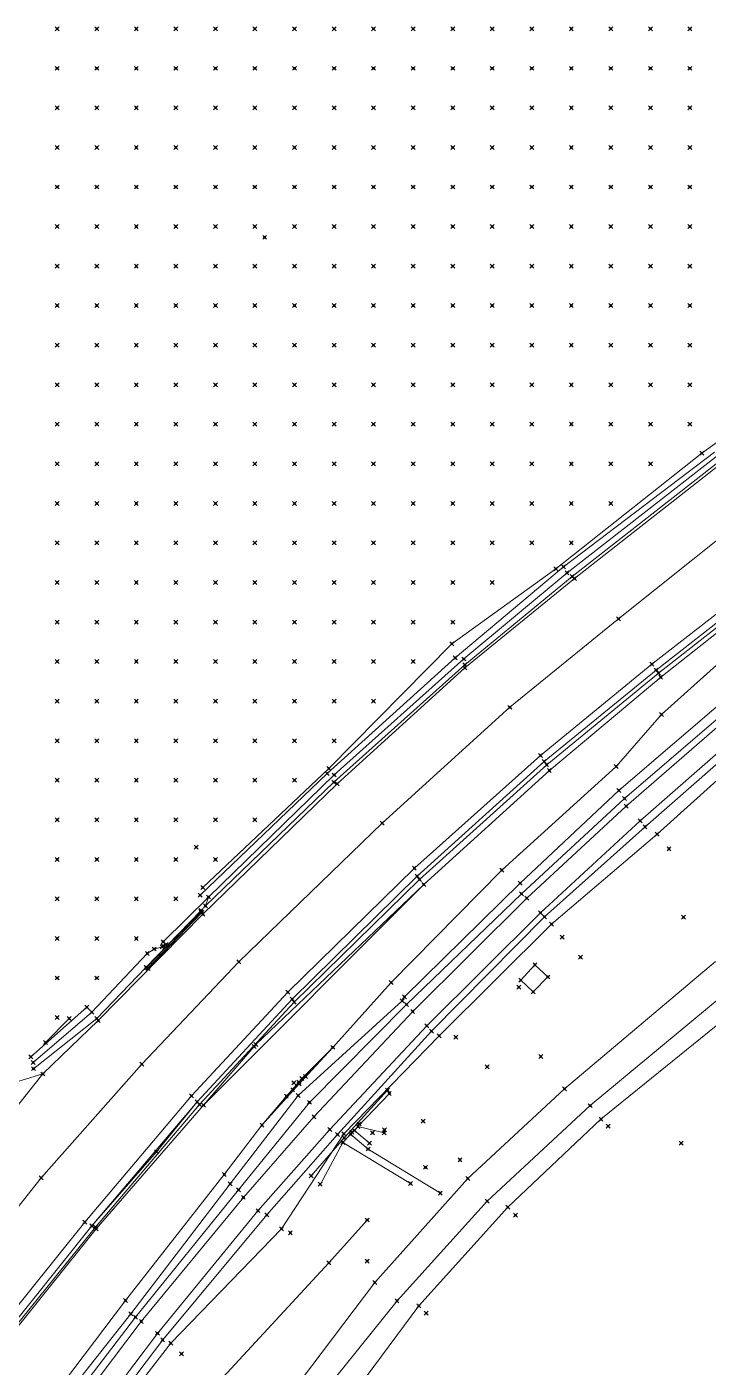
# Model space of a CAD drawing. Header units: metres. Extents: x 441556 to 446409, y 432338 to 461058.
# Drawn here: x 444843.1 to 444894.7, y 442922.6 to 443024.3 of the extents above; entities that cross this region are included whole.
import ezdxf

# ---------------------------------------------------------------- set-up
doc = ezdxf.new("R2010")
doc.units = ezdxf.units.M
doc.header["$MEASUREMENT"] = 0
doc.header["$PDMODE"] = 35
doc.header["$PDSIZE"] = 0.15
for name, color, linetype, lineweight in [('DTM-BRE-RevN_GRP_ CAROSABIL', 2, 'Continuous', 0), ('DTM-BRE-RevN_GRP_AX', 2, 'Continuous', 0), ('DTM-BRE-RevN_GRP_CALE FERATA', 2, 'Continuous', 0), ('DTM-BRE-RevN_GRP_CAMERA CAMIN', 2, 'Continuous', 0), ('DTM-BRE-RevN_GRP_CONDUCTA', 2, 'Continuous', 0), ('DTM-BRE-RevN_GRP_DRUM ASFALT', 2, 'Continuous', 0), ('DTM-BRE-RevN_GRP_DRUM PIATRA', 2, 'Continuous', 0), ('DTM-BRE-RevN_GRP_PARAPET BETON_JOS', 2, 'Continuous', 0), ('DTM-BRE-RevN_GRP_PARAPET BETON_SUS', 2, 'Continuous', 0), ('DTM-BRE-RevN_GRP_PARAPET METALIC', 2, 'Continuous', 0), ('DTM-BRE-RevN_GRP_POD', 2, 'Continuous', 0), ('DTM-BRE-RevN_GRP_SANT BETON JOS', 2, 'Continuous', 0), ('DTM-BRE-RevN_GRP_SANT BETON SUS', 2, 'Continuous', 0), ('DTM-BRE-RevN_GRP_SANT PAMANT SUS', 2, 'Continuous', 0), ('DTM-BRE-RevN_GRP_TALUZ JOS', 2, 'Continuous', 0), ('DTM-BRE-RevN_GRP_TALUZ SUS', 2, 'Continuous', 0), ('DTM-BRE-RevN_GRP_TEAVA', 2, 'Continuous', 0), ('DTM-BRE-RevN_GRP_ZID SPRIJIN SUS', 2, 'Continuous', 0), ('DTM-BRE-RevN_YP_RevK_0YP', 1, 'Continuous', 0), ('DTM-BRE-RevN_YP_RevL', 1, 'Continuous', 0), ('DTM-NOK-RevN_bathymetry', 6, 'Continuous', 0), ('DTM-NOK-RevN_LIDAR_co_lidar', 91, 'Continuous', 0), ('DTM-NOK-RevN_RTK', 32, 'Continuous', 0)]:
    doc.layers.add(name, color=color, linetype=linetype, lineweight=lineweight)

msp = doc.modelspace()

# ---------------------------------------------------------------- linework, layer by layer
at = {"layer": 'DTM-BRE-RevN_GRP_ CAROSABIL'}
for p, q in [((444895.722, 442991.151, 344.887), (444884.612, 442982.425, 344.727)), ((444890.474, 442975.935, 344.487), (444900.613, 442983.839, 344.703)), ((444884.612, 442982.425, 344.727), (444876.286, 442975.652, 344.641)), ((444876.286, 442975.652, 344.641), (444866.618, 442966.864, 344.488)), ((444882.021, 442969.004, 344.311), (444890.474, 442975.935, 344.487)), ((444872.463, 442960.453, 344.177), (444882.021, 442969.004, 344.311)), ((444866.618, 442966.864, 344.488), (444856.418, 442956.96, 344.377)), ((444862.86, 442951.051, 344.021), (444872.463, 442960.453, 344.177)), ((444856.418, 442956.96, 344.377), (444848.495, 442948.901, 344.204)), ((444855.552, 442943.188, 343.907), (444862.86, 442951.051, 344.021)), ((444847.465, 442933.62, 343.74), (444855.552, 442943.188, 343.907)), ((444839.504, 442923.733, 343.65), (444847.465, 442933.62, 343.74))]:
    msp.add_line(p, q, dxfattribs=at)
at = {"layer": 'DTM-BRE-RevN_GRP_AX'}
for p, q in [((444896.473, 442986.177, 344.73), (444887.937, 442979.363, 344.607)), ((444887.937, 442979.363, 344.607), (444879.703, 442972.657, 344.463)), ((444879.703, 442972.657, 344.463), (444870.018, 442963.871, 344.294)), ((444870.018, 442963.871, 344.294), (444859.16, 442953.356, 344.142)), ((444859.16, 442953.356, 344.142), (444851.802, 442945.594, 344.02)), ((444851.802, 442945.594, 344.02), (444844.156, 442936.986, 343.909)), ((444844.156, 442936.986, 343.909), (444835.936, 442926.619, 343.806))]:
    msp.add_line(p, q, dxfattribs=at)
at = {"layer": 'DTM-BRE-RevN_GRP_CALE FERATA'}
for p, q in [((444888.524, 442965.151, 339.625), (444897.946, 442973.355, 339.614)), ((444889.579, 442964.043, 339.542), (444898.617, 442971.958, 339.527)), ((444880.994, 442958.178, 339.63), (444888.524, 442965.151, 339.625)), ((444882.028, 442957.081, 339.543), (444889.579, 442964.043, 339.542)), ((444872.337, 442949.587, 339.644), (444880.994, 442958.178, 339.63)), ((444873.411, 442948.5, 339.529), (444882.028, 442957.081, 339.543)), ((444864.852, 442941.604, 339.661), (444872.337, 442949.587, 339.644)), ((444866.051, 442940.65, 339.566), (444873.411, 442948.5, 339.529)), ((444859.494, 442935.496, 339.634), (444864.852, 442941.604, 339.661)), ((444860.604, 442934.485, 339.541), (444866.051, 442940.65, 339.566)), ((444851.755, 442926.078, 339.604), (444859.494, 442935.496, 339.634)), ((444852.988, 442925.183, 339.485), (444860.604, 442934.485, 339.541)), ((444845.381, 442917.667, 339.585), (444851.755, 442926.078, 339.604)), ((444846.526, 442916.665, 339.477), (444852.988, 442925.183, 339.485))]:
    msp.add_line(p, q, dxfattribs=at)
at = {"layer": 'DTM-BRE-RevN_GRP_CAMERA CAMIN'}
for p, q in [((444881.613, 442953.125, 339.031), (444880.533, 442951.961, 339.059)), ((444882.584, 442952.207, 338.874), (444881.613, 442953.125, 339.031)), ((444880.533, 442951.961, 339.059), (444881.471, 442951.077, 338.884)), ((444881.471, 442951.077, 338.884), (444882.584, 442952.207, 338.874))]:
    msp.add_line(p, q, dxfattribs=at)
at = {"layer": 'DTM-BRE-RevN_GRP_CONDUCTA'}
for p, q in [((444867.632, 442940.288, 337.304), (444868.967, 442939.161, 337.339)), ((444867.929, 442940.557, 337.255), (444869.055, 442939.597, 337.402)), ((444868.189, 442940.868, 337.213), (444870.179, 442940.39, 337.445)), ((444870.179, 442940.39, 337.445), (444870.208, 442940.621, 337.531)), ((444868.967, 442939.161, 337.339), (444874.434, 442935.824, 336.623))]:
    msp.add_line(p, q, dxfattribs=at)
at = {"layer": 'DTM-BRE-RevN_GRP_DRUM ASFALT'}
for p, q in [((444848.495, 442948.901, 344.204), (444844.276, 442944.851, 344.09)), ((444844.276, 442944.851, 344.09), (444828.881, 442940.154, 345.077))]:
    msp.add_line(p, q, dxfattribs=at)
at = {"layer": 'DTM-BRE-RevN_GRP_DRUM PIATRA'}
for p, q in [((444883.857, 442943.72, 336.36), (444895.296, 442953.393, 336.269)), ((444896.77, 442951.557, 336.214), (444885.806, 442942.449, 336.313)), ((444876.514, 442936.916, 336.48), (444883.857, 442943.72, 336.36)), ((444885.806, 442942.449, 336.313), (444877.976, 442935.216, 336.465)), ((444869.465, 442929.032, 336.799), (444876.514, 442936.916, 336.48)), ((444877.976, 442935.216, 336.465), (444871.148, 442927.641, 336.727)), ((444863.12, 442920.639, 337.114), (444869.465, 442929.032, 336.799)), ((444871.148, 442927.641, 336.727), (444864.624, 442919.52, 336.995))]:
    msp.add_line(p, q, dxfattribs=at)
at = {"layer": 'DTM-BRE-RevN_GRP_PARAPET BETON_JOS'}
for p, q in [((444852.109, 442952.931, 343.653), (444856.288, 442957.25, 344.076)), ((444856.355, 442957.099, 344.26), (444852.265, 442952.849, 344.057)), ((444856.288, 442957.25, 344.076), (444856.355, 442957.099, 344.26)), ((444852.265, 442952.849, 344.057), (444852.109, 442952.931, 343.653))]:
    msp.add_line(p, q, dxfattribs=at)
at = {"layer": 'DTM-BRE-RevN_GRP_PARAPET BETON_SUS'}
for p, q in [((444852.146, 442952.929, 344.419), (444856.273, 442957.196, 344.476)), ((444856.298, 442957.101, 344.477), (444852.248, 442952.886, 344.422)), ((444856.273, 442957.196, 344.476), (444856.298, 442957.101, 344.477)), ((444852.248, 442952.886, 344.422), (444852.146, 442952.929, 344.419))]:
    msp.add_line(p, q, dxfattribs=at)
at = {"layer": 'DTM-BRE-RevN_GRP_PARAPET METALIC'}
for p, q in [((444901.052, 442983.512, 344.631), (444890.812, 442975.486, 344.408)), ((444890.812, 442975.486, 344.408), (444882.31, 442968.547, 344.224)), ((444882.31, 442968.547, 344.224), (444872.666, 442959.858, 344.102)), ((444872.666, 442959.858, 344.102), (444863.2, 442950.515, 343.939)), ((444863.2, 442950.515, 343.939), (444855.999, 442942.741, 343.834)), ((444855.999, 442942.741, 343.834), (444848.001, 442933.325, 343.681)), ((444848.001, 442933.325, 343.681), (444840.374, 442923.805, 343.58))]:
    msp.add_line(p, q, dxfattribs=at)
at = {"layer": 'DTM-BRE-RevN_GRP_POD'}
for p, q in [((444866.27, 442946.871, 339.143), (444863.72, 442944.107, 339.16)), ((444863.72, 442944.107, 339.16), (444860.908, 442940.972, 339.167)), ((444870.426, 442943.615, 339.207), (444867.14, 442940.011, 339.144)), ((444867.14, 442940.011, 339.144), (444864.634, 442937.128, 339.147))]:
    msp.add_line(p, q, dxfattribs=at)
at = {"layer": 'DTM-BRE-RevN_GRP_SANT BETON JOS'}
for p, q in [((444884.042, 442982.853, 344.268), (444895.537, 442991.797, 344.474)), ((444876.212, 442976.322, 344.249), (444884.042, 442982.853, 344.268)), ((444866.376, 442967.526, 344.025), (444876.212, 442976.322, 344.249)), ((444856.84, 442958.272, 343.834), (444866.376, 442967.526, 344.025)), ((444856.632, 442957.592, 344.06), (444856.84, 442958.272, 343.834)), ((444843.555, 442945.723, 343.957), (444847.999, 442949.549, 343.848))]:
    msp.add_line(p, q, dxfattribs=at)
at = {"layer": 'DTM-BRE-RevN_GRP_SANT BETON SUS'}
for p, q in [((444895.587, 442991.289, 344.716), (444884.43, 442982.572, 344.533)), ((444884.43, 442982.572, 344.533), (444876.295, 442975.869, 344.511)), ((444876.295, 442975.869, 344.511), (444866.367, 442966.977, 344.338)), ((444866.367, 442966.977, 344.338), (444856.632, 442957.592, 344.06)), ((444852.109, 442952.931, 343.653), (444848.372, 442949.059, 344.042)), ((444848.372, 442949.059, 344.042), (444843.567, 442945.253, 344.056))]:
    msp.add_line(p, q, dxfattribs=at)
at = {"layer": 'DTM-BRE-RevN_GRP_SANT PAMANT SUS'}
for p, q in [((444883.769, 442983.319, 344.545), (444895.231, 442992.015, 344.76)), ((444875.558, 442976.399, 344.518), (444883.769, 442983.319, 344.545)), ((444865.85, 442967.638, 344.299), (444875.558, 442976.399, 344.518)), ((444856.219, 442958.409, 344.07), (444865.85, 442967.638, 344.299)), ((444843.377, 442946.152, 344.238), (444847.617, 442949.923, 344.206)), ((444847.617, 442949.923, 344.206), (444847.999, 442949.549, 343.848))]:
    msp.add_line(p, q, dxfattribs=at)
at = {"layer": 'DTM-BRE-RevN_GRP_TALUZ JOS'}
for p, q in [((444903.128, 442998.278, 345.061), (444894.268, 442991.935, 345.245)), ((444894.268, 442991.935, 345.245), (444883.201, 442983.159, 344.597)), ((444883.201, 442983.159, 344.597), (444875.299, 442977.479, 344.985)), ((444875.299, 442977.479, 344.985), (444865.967, 442968.011, 344.483)), ((444887.971, 442966.357, 339.31), (444897.513, 442974.538, 339.251)), ((444890.889, 442963.037, 338.999), (444900.045, 442971.296, 339.133)), ((444865.967, 442968.011, 344.483), (444856.412, 442958.99, 344.094)), ((444880.496, 442959.315, 339.245), (444887.971, 442966.357, 339.31)), ((444882.855, 442956.214, 339.129), (444890.889, 442963.037, 338.999)), ((444871.721, 442950.7, 339.243), (444880.496, 442959.315, 339.245)), ((444874.346, 442947.74, 339.117), (444882.855, 442956.214, 339.129)), ((444863.647, 442943.225, 339.293), (444871.532, 442950.396, 339.27)), ((444871.532, 442950.396, 339.27), (444871.721, 442950.7, 339.243)), ((444846.281, 442949.056, 344.311), (444844.493, 442947.244, 344.455)), ((444867.116, 442940.305, 339.212), (444874.346, 442947.74, 339.117)), ((444858.503, 442936.528, 339.242), (444863.647, 442943.225, 339.293)), ((444862.377, 442933.102, 338.955), (444867.116, 442940.305, 339.212)), ((444850.953, 442926.659, 339.364), (444858.503, 442936.528, 339.242)), ((444862.377, 442933.102, 338.955), (444853.983, 442924.435, 339.086)), ((444844.466, 442918.455, 339.232), (444850.953, 442926.659, 339.364)), ((444853.983, 442924.435, 339.086), (444847.531, 442916.075, 339.148))]:
    msp.add_line(p, q, dxfattribs=at)
at = {"layer": 'DTM-BRE-RevN_GRP_TALUZ SUS'}
for p, q in [((444891.146, 442974.947, 342.472), (444901.338, 442983.004, 343.718)), ((444882.702, 442967.859, 342.199), (444891.146, 442974.947, 342.472)), ((444888.395, 442965.742, 339.491), (444897.679, 442973.723, 339.497)), ((444889.958, 442963.59, 339.33), (444899.322, 442971.79, 339.332)), ((444873.172, 442959.211, 341.711), (444882.702, 442967.859, 342.199)), ((444880.597, 442958.517, 339.494), (444888.395, 442965.742, 339.491)), ((444882.335, 442956.761, 339.355), (444889.958, 442963.59, 339.33)), ((444856.482, 442942.479, 342.233), (444873.172, 442959.211, 341.711)), ((444871.868, 442950.117, 339.453), (444880.597, 442958.517, 339.494)), ((444873.766, 442948.108, 339.352), (444882.335, 442956.761, 339.355)), ((444886.619, 442941.417, 336.228), (444897.855, 442950.546, 336.137)), ((444864.518, 442942.7, 339.52), (444871.868, 442950.117, 339.453)), ((444866.64, 442940.255, 339.328), (444873.766, 442948.108, 339.352)), ((444848.33, 442933.111, 342.773), (444856.482, 442942.479, 342.233)), ((444859.129, 442936.075, 339.376), (444864.518, 442942.7, 339.52)), ((444879.558, 442934.756, 336.189), (444886.619, 442941.417, 336.228)), ((444861.27, 442934.176, 339.319), (444866.64, 442940.255, 339.328)), ((444851.303, 442926.403, 339.392), (444859.129, 442936.075, 339.376)), ((444853.375, 442924.682, 339.298), (444861.27, 442934.176, 339.319)), ((444872.808, 442927.269, 336.301), (444879.558, 442934.756, 336.189)), ((444840.839, 442923.771, 342.541), (444848.33, 442933.111, 342.773)), ((444866.267, 442918.494, 336.436), (444872.808, 442927.269, 336.301)), ((444844.783, 442917.851, 339.396), (444851.303, 442926.403, 339.392)), ((444847.024, 442916.302, 339.293), (444853.375, 442924.682, 339.298))]:
    msp.add_line(p, q, dxfattribs=at)
at = {"layer": 'DTM-BRE-RevN_GRP_TEAVA'}
for p, q in [((444852.211, 442953.982, 342.439), (444852.737, 442954.328, 342.328)), ((444852.737, 442954.328, 342.328), (444853.332, 442954.499, 342.318)), ((444853.332, 442954.499, 342.318), (444853.412, 442954.569, 342.325)), ((444853.412, 442954.569, 342.325), (444853.64, 442954.671, 342.392)), ((444860.311, 442946.939, 341.672), (444860.443, 442947.088, 341.697))]:
    msp.add_line(p, q, dxfattribs=at)
at = {"layer": 'DTM-BRE-RevN_GRP_ZID SPRIJIN SUS'}
for p, q in [((444901.227, 442983.313, 344.623), (444890.983, 442975.237, 344.39)), ((444891.202, 442972.103, 340.115), (444896.376, 442976.731, 340.855)), ((444890.983, 442975.237, 344.39), (444882.499, 442968.3, 344.243)), ((444882.499, 442968.3, 344.243), (444872.86, 442959.607, 344.11)), ((444872.86, 442959.607, 344.11), (444863.357, 442950.307, 343.926)), ((444863.357, 442950.307, 343.926), (444856.167, 442942.544, 343.835)), ((444856.167, 442942.544, 343.835), (444848.288, 442933.236, 343.674)), ((444848.288, 442933.236, 343.674), (444840.766, 442923.935, 343.572))]:
    msp.add_line(p, q, dxfattribs=at)
at = {"layer": 'DTM-BRE-RevN_YP_RevK_0YP'}
for p, q in [((444891.202, 442972.103, 340.115), (444887.775, 442968.164, 339.494)), ((444887.775, 442968.164, 339.494), (444879.098, 442960.318, 339.392)), ((444879.098, 442960.318, 339.392), (444870.7, 442951.798, 339.433)), ((444870.7, 442951.798, 339.433), (444866.27, 442946.871, 339.143)), ((444852.896, 442938.946, 343.731), (444855.999, 442942.741, 343.834)), ((444860.908, 442940.972, 339.167), (444858.05, 442937.23, 339.255)), ((444848.001, 442933.325, 343.681), (444852.896, 442938.946, 343.731)), ((444858.05, 442937.23, 339.255), (444850.56, 442927.68, 339.661)), ((444850.56, 442927.68, 339.661), (444843.792, 442918.764, 339.456))]:
    msp.add_line(p, q, dxfattribs=at)
at = {"layer": 'DTM-BRE-RevN_YP_RevL'}
for p, q in [((444860.443, 442947.088, 341.697), (444873.172, 442959.211, 341.711)), ((444853.405, 442954.883, 342.345), (444856.84, 442958.272, 343.834)), ((444847.999, 442949.549, 343.848), (444852.211, 442953.982, 342.439)), ((444856.482, 442942.479, 342.233), (444860.311, 442946.939, 341.672)), ((444863.234, 442943.65, 338.529), (444866.27, 442946.871, 339.143)), ((444863.931, 442944.508, 337.501), (444866.27, 442946.871, 339.143)), ((444832.815, 442930.434, 343.801), (444844.276, 442944.851, 344.09)), ((444862.754, 442943.159, 336.898), (444863.711, 442944.231, 337.412)), ((444863.711, 442944.231, 337.412), (444864.205, 442944.65, 336.964)), ((444864.205, 442944.65, 336.964), (444863.931, 442944.508, 337.501)), ((444860.908, 442940.972, 339.167), (444863.234, 442943.65, 338.529)), ((444860.908, 442940.972, 339.167), (444862.754, 442943.159, 336.898)), ((444868.189, 442940.868, 337.213), (444870.567, 442943.363, 338.978)), ((444867.039, 442939.666, 336.643), (444867.632, 442940.288, 337.304)), ((444867.632, 442940.288, 337.304), (444867.929, 442940.557, 337.255)), ((444867.929, 442940.557, 337.255), (444868.189, 442940.868, 337.213)), ((444867.039, 442939.666, 336.643), (444865.339, 442936.508, 338.8)), ((444872.172, 442936.539, 335.993), (444867.039, 442939.666, 336.643)), ((444865.988, 442930.538, 338.503), (444868.892, 442933.778, 338.227)), ((444857.623, 442921.508, 338.99), (444865.988, 442930.538, 338.503))]:
    msp.add_line(p, q, dxfattribs=at)
at = {"layer": 'DTM-NOK-RevN_bathymetry'}
msp.add_point((444892.698, 442939.605, 334.244), dxfattribs=at)
at = {"layer": 'DTM-NOK-RevN_LIDAR_co_lidar'}
for p in [(444845.377, 443024.113, 367.56), (444848.377, 443024.113, 369.344), (444851.376, 443024.113, 370.407), (444854.375, 443024.113, 370.538), (444857.375, 443024.113, 370.392), (444860.374, 443024.113, 370.552), (444863.373, 443024.113, 370.908), (444866.373, 443024.113, 370.976), (444869.372, 443024.113, 370.223), (444872.371, 443024.113, 369.544), (444875.371, 443024.113, 369.308), (444878.37, 443024.113, 368.764), (444881.369, 443024.113, 368.112), (444884.369, 443024.113, 367.652), (444887.368, 443024.113, 367.331), (444890.367, 443024.113, 367.219), (444893.367, 443024.113, 367.207), (444845.377, 443021.114, 366.574), (444848.377, 443021.114, 368.38), (444851.376, 443021.114, 369.247), (444854.375, 443021.114, 369.247), (444857.375, 443021.114, 369.288), (444860.374, 443021.114, 369.649), (444863.373, 443021.114, 369.95), (444866.373, 443021.114, 369.748), (444869.372, 443021.114, 369.138), (444872.371, 443021.114, 368.545), (444875.371, 443021.114, 367.922), (444878.37, 443021.114, 367.116), (444881.369, 443021.114, 366.468), (444884.369, 443021.114, 366.237), (444887.368, 443021.114, 366.062), (444890.367, 443021.114, 365.883), (444893.367, 443021.114, 365.868), (444845.377, 443018.114, 365.417), (444848.377, 443018.114, 367.103), (444851.376, 443018.114, 367.952), (444854.375, 443018.114, 368.082), (444857.375, 443018.114, 368.346), (444860.374, 443018.114, 368.813), (444863.373, 443018.114, 368.793), (444866.373, 443018.114, 368.284), (444869.372, 443018.114, 367.676), (444872.371, 443018.114, 367.156), (444875.371, 443018.114, 366.488), (444878.37, 443018.114, 365.736), (444881.369, 443018.114, 365.34), (444884.369, 443018.114, 365.098), (444887.368, 443018.114, 364.762), (444890.367, 443018.114, 364.636), (444893.367, 443018.114, 364.453), (444845.377, 443015.115, 364.156), (444848.377, 443015.115, 365.811), (444851.376, 443015.115, 366.748), (444854.375, 443015.115, 366.98), (444857.375, 443015.115, 367.195), (444860.374, 443015.115, 367.6), (444863.373, 443015.115, 367.322), (444866.373, 443015.115, 366.593), (444869.372, 443015.115, 366.131), (444872.371, 443015.115, 365.785), (444875.371, 443015.115, 365.333), (444878.37, 443015.115, 364.663), (444881.369, 443015.115, 364.21), (444884.369, 443015.115, 363.904), (444887.368, 443015.115, 363.513), (444890.367, 443015.115, 363.254), (444893.367, 443015.115, 362.787), (444845.377, 443012.116, 362.8), (444848.377, 443012.116, 364.377), (444851.376, 443012.116, 365.481), (444854.375, 443012.116, 365.822), (444857.375, 443012.116, 365.842), (444860.374, 443012.116, 365.998), (444863.373, 443012.116, 365.622), (444866.373, 443012.116, 364.995), (444869.372, 443012.116, 364.742), (444872.371, 443012.116, 364.478), (444875.371, 443012.116, 364.132), (444878.37, 443012.116, 363.506), (444881.369, 443012.116, 363.117), (444884.369, 443012.116, 362.852), (444887.368, 443012.116, 362.435), (444890.367, 443012.116, 361.79), (444893.367, 443012.116, 361.267), (444845.377, 443009.116, 361.408), (444848.377, 443009.116, 363.031), (444851.376, 443009.116, 364.291), (444854.375, 443009.116, 364.766), (444857.375, 443009.116, 364.711), (444860.374, 443009.116, 364.589), (444863.373, 443009.116, 364.116), (444866.373, 443009.116, 363.589), (444869.372, 443009.116, 363.425), (444872.371, 443009.116, 363.152), (444875.371, 443009.116, 362.891), (444878.37, 443009.116, 362.428), (444881.369, 443009.116, 362.044), (444884.369, 443009.116, 361.722), (444887.368, 443009.116, 361.06), (444890.367, 443009.116, 360.43), (444893.367, 443009.116, 359.855), (444845.377, 443006.117, 360.138), (444848.377, 443006.117, 361.833), (444851.376, 443006.117, 363.157), (444854.375, 443006.117, 363.804), (444857.375, 443006.117, 363.78), (444860.374, 443006.117, 363.398), (444863.373, 443006.117, 362.829), (444866.373, 443006.117, 362.328), (444869.372, 443006.117, 362.169), (444872.371, 443006.117, 361.981), (444875.371, 443006.117, 361.787), (444878.37, 443006.117, 361.473), (444881.369, 443006.117, 360.906), (444884.369, 443006.117, 360.335), (444887.368, 443006.117, 359.396), (444890.367, 443006.117, 358.857), (444893.367, 443006.117, 358.39), (444845.377, 443003.118, 358.673), (444848.377, 443003.118, 360.364), (444851.376, 443003.118, 361.849), (444854.375, 443003.118, 362.768), (444857.375, 443003.118, 362.805), (444860.374, 443003.118, 362.263), (444863.373, 443003.118, 361.747), (444866.373, 443003.118, 361.281), (444869.372, 443003.118, 361.148), (444872.371, 443003.118, 361.01), (444875.371, 443003.118, 360.711), (444878.37, 443003.118, 360.423), (444881.369, 443003.118, 359.631), (444884.369, 443003.118, 358.828), (444887.368, 443003.118, 358.074), (444890.367, 443003.118, 357.459), (444893.367, 443003.118, 356.966), (444845.377, 443000.118, 357.007), (444848.377, 443000.118, 358.531), (444851.376, 443000.118, 360.131), (444854.375, 443000.118, 361.275), (444857.375, 443000.118, 361.485), (444860.374, 443000.118, 361.099), (444863.373, 443000.118, 360.785), (444866.373, 443000.118, 360.351), (444869.372, 443000.118, 360.205), (444872.371, 443000.118, 360.013), (444875.371, 443000.118, 359.561), (444878.37, 443000.118, 359.092), (444881.369, 443000.118, 358.334), (444884.369, 443000.118, 357.646), (444887.368, 443000.118, 357.114), (444890.367, 443000.118, 356.306), (444893.367, 443000.118, 355.644), (444845.377, 442997.119, 355.547), (444848.377, 442997.119, 356.805), (444851.376, 442997.119, 358.214), (444854.375, 442997.119, 359.374), (444857.375, 442997.119, 359.805), (444860.374, 442997.119, 359.734), (444863.373, 442997.119, 359.705), (444866.373, 442997.119, 359.34), (444869.372, 442997.119, 359.045), (444872.371, 442997.119, 358.697), (444875.371, 442997.119, 358.218), (444878.37, 442997.119, 357.63), (444881.369, 442997.119, 357.138), (444884.369, 442997.119, 356.687), (444887.368, 442997.119, 355.857), (444890.367, 442997.119, 354.497), (444893.367, 442997.119, 353.53), (444845.377, 442994.12, 354.253), (444848.377, 442994.12, 355.361), (444851.376, 442994.12, 356.562), (444854.375, 442994.12, 357.601), (444857.375, 442994.12, 358.085), (444860.374, 442994.12, 358.237), (444863.373, 442994.12, 358.415), (444866.373, 442994.12, 358.184), (444869.372, 442994.12, 357.733), (444872.371, 442994.12, 357.198), (444875.371, 442994.12, 356.793), (444878.37, 442994.12, 356.326), (444881.369, 442994.12, 355.86), (444884.369, 442994.12, 354.978), (444887.368, 442994.12, 353.624), (444890.367, 442994.12, 352.369), (444893.367, 442994.12, 349.798), (444845.377, 442991.12, 352.893), (444848.377, 442991.12, 353.845), (444851.376, 442991.12, 355.115), (444854.375, 442991.12, 356.088), (444857.375, 442991.12, 356.513), (444860.374, 442991.12, 356.843), (444863.373, 442991.12, 357.005), (444866.373, 442991.12, 356.864), (444869.372, 442991.12, 356.408), (444872.371, 442991.12, 355.98), (444875.371, 442991.12, 355.653), (444878.37, 442991.12, 355.218), (444881.369, 442991.12, 354.374), (444884.369, 442991.12, 352.856), (444887.368, 442991.12, 350.916), (444890.367, 442991.12, 349.78), (444845.377, 442988.121, 351.658), (444848.377, 442988.121, 352.23), (444851.376, 442988.121, 353.538), (444854.375, 442988.121, 354.668), (444857.375, 442988.121, 355.12), (444860.374, 442988.121, 355.475), (444863.373, 442988.121, 355.698), (444866.373, 442988.121, 355.471), (444869.372, 442988.121, 355.009), (444872.371, 442988.121, 354.842), (444875.371, 442988.121, 354.438), (444878.37, 442988.121, 353.735), (444881.369, 442988.121, 352.512), (444884.369, 442988.121, 351.871), (444887.368, 442988.121, 348.559), (444845.377, 442985.122, 350.953), (444848.377, 442985.122, 350.872), (444851.376, 442985.122, 351.747), (444854.375, 442985.122, 353.021), (444857.375, 442985.122, 353.593), (444860.374, 442985.122, 353.943), (444863.373, 442985.122, 354.286), (444866.373, 442985.122, 354.021), (444869.372, 442985.122, 353.489), (444872.371, 442985.122, 353.353), (444875.371, 442985.122, 352.684), (444878.37, 442985.122, 351.105), (444881.369, 442985.122, 349.497), (444884.369, 442985.122, 349.89), (444845.377, 442982.122, 350.298), (444848.377, 442982.122, 350.138), (444851.376, 442982.122, 350.47), (444854.375, 442982.122, 351.527), (444857.375, 442982.122, 352.123), (444860.374, 442982.122, 352.253), (444863.373, 442982.122, 352.522), (444866.373, 442982.122, 352.474), (444869.372, 442982.122, 352.111), (444872.371, 442982.122, 351.522), (444875.371, 442982.122, 350.477), (444878.37, 442982.122, 349.049), (444845.377, 442979.123, 349.598), (444848.377, 442979.123, 349.524), (444851.376, 442979.123, 349.744), (444854.375, 442979.123, 350.358), (444857.375, 442979.123, 350.643), (444860.374, 442979.123, 350.84), (444863.373, 442979.123, 351.01), (444866.373, 442979.123, 350.819), (444869.372, 442979.123, 350.209), (444872.371, 442979.123, 348.774), (444875.371, 442979.123, 347.649), (444845.377, 442976.124, 348.844), (444848.377, 442976.124, 348.854), (444851.376, 442976.124, 348.897), (444854.375, 442976.124, 349.194), (444857.375, 442976.124, 349.333), (444860.374, 442976.124, 349.476), (444863.373, 442976.124, 349.547), (444866.373, 442976.124, 348.408), (444869.372, 442976.124, 345.833), (444872.371, 442976.124, 345.179), (444845.377, 442973.124, 348.137), (444848.377, 442973.124, 347.932), (444851.376, 442973.124, 348.126), (444854.375, 442973.124, 348.122), (444857.375, 442973.124, 348.084), (444860.374, 442973.124, 348.228), (444863.373, 442973.124, 347.777), (444866.373, 442973.124, 346.379), (444869.372, 442973.124, 344.506), (444845.377, 442970.125, 347.47), (444848.377, 442970.125, 347.276), (444851.376, 442970.125, 347.674), (444854.375, 442970.125, 347.422), (444857.375, 442970.125, 347.061), (444860.374, 442970.125, 347.055), (444863.373, 442970.125, 346.232), (444866.373, 442970.125, 345.506), (444845.377, 442967.126, 346.808), (444848.377, 442967.126, 346.476), (444851.376, 442967.126, 346.593), (444854.375, 442967.126, 346.486), (444857.375, 442967.126, 346.273), (444860.374, 442967.126, 345.364), (444863.373, 442967.126, 344.091), (444845.377, 442964.126, 346.207), (444848.377, 442964.126, 345.945), (444851.376, 442964.126, 346.019), (444854.375, 442964.126, 345.954), (444857.375, 442964.126, 345.462), (444860.374, 442964.126, 344.841), (444845.377, 442961.127, 345.307), (444848.377, 442961.127, 345.122), (444851.376, 442961.127, 345.388), (444854.375, 442961.127, 345.215), (444857.375, 442961.127, 344.499), (444845.377, 442958.127, 344.715), (444848.377, 442958.127, 344.017), (444851.376, 442958.127, 343.285), (444854.375, 442958.127, 343.34), (444845.377, 442955.128, 344.232), (444848.377, 442955.128, 343.539), (444851.376, 442955.128, 342.938), (444845.377, 442952.129, 344.426), (444848.377, 442952.129, 343.962), (444845.377, 442949.129, 344.29)]:
    msp.add_point(p, dxfattribs=at)
at = {"layer": 'DTM-NOK-RevN_RTK'}
for p in [(444861.109, 443008.299, 364.294), (444894.268, 442991.935, 345.245), (444883.201, 442983.159, 344.597), (444883.769, 442983.319, 344.545), (444884.042, 442982.853, 344.268), (444884.43, 442982.572, 344.533), (444884.612, 442982.425, 344.727), (444887.937, 442979.363, 344.607), (444875.299, 442977.479, 344.985), (444875.558, 442976.399, 344.518), (444876.212, 442976.322, 344.249), (444876.286, 442975.652, 344.641), (444876.295, 442975.869, 344.511), (444890.474, 442975.935, 344.487), (444890.812, 442975.486, 344.408), (444890.983, 442975.237, 344.39), (444891.146, 442974.947, 342.472), (444879.703, 442972.657, 344.463), (444891.202, 442972.103, 340.115), (444882.021, 442969.004, 344.311), (444882.31, 442968.547, 344.224), (444865.85, 442967.638, 344.299), (444865.967, 442968.011, 344.483), (444866.376, 442967.526, 344.025), (444882.499, 442968.3, 344.243), (444882.702, 442967.859, 342.199), (444887.775, 442968.164, 339.494), (444866.367, 442966.977, 344.338), (444866.618, 442966.864, 344.488), (444887.971, 442966.357, 339.31), (444888.395, 442965.742, 339.491), (444888.524, 442965.151, 339.625), (444870.018, 442963.871, 344.294), (444889.579, 442964.043, 339.542), (444889.958, 442963.59, 339.33), (444890.889, 442963.037, 338.999), (444855.917, 442962.051, 345.148), (444891.776, 442961.934, 338.492), (444872.463, 442960.453, 344.177), (444879.098, 442960.318, 339.392), (444872.666, 442959.858, 344.102), (444872.86, 442959.607, 344.11), (444873.172, 442959.211, 341.711), (444880.496, 442959.315, 339.245), (444856.219, 442958.409, 344.07), (444856.412, 442958.99, 344.094), (444856.84, 442958.272, 343.834), (444880.597, 442958.517, 339.494), (444880.994, 442958.178, 339.63), (444856.273, 442957.196, 344.476), (444856.288, 442957.25, 344.076), (444856.632, 442957.592, 344.06), (444856.298, 442957.101, 344.477), (444856.355, 442957.099, 344.26), (444856.418, 442956.96, 344.377), (444882.028, 442957.081, 339.543), (444882.335, 442956.761, 339.355), (444882.855, 442956.214, 339.129), (444892.87, 442956.741, 336.775), (444883.679, 442955.23, 338.707), (444852.737, 442954.328, 342.328), (444853.332, 442954.499, 342.318), (444853.405, 442954.883, 342.345), (444853.412, 442954.569, 342.325), (444853.64, 442954.671, 342.392), (444852.211, 442953.982, 342.439), (444859.16, 442953.356, 344.142), (444881.613, 442953.125, 339.031), (444885.062, 442953.707, 338.452), (444852.109, 442952.931, 343.653), (444852.146, 442952.929, 344.419), (444852.248, 442952.886, 344.422), (444852.265, 442952.849, 344.057), (444882.584, 442952.207, 338.874), (444862.86, 442951.051, 344.021), (444870.7, 442951.798, 339.433), (444880.389, 442951.435, 338.786), (444880.533, 442951.961, 339.059), (444881.471, 442951.077, 338.884), (444863.2, 442950.515, 343.939), (444863.357, 442950.307, 343.926), (444871.532, 442950.396, 339.27), (444871.721, 442950.7, 339.243), (444871.868, 442950.117, 339.453), (444846.281, 442949.056, 344.311), (444847.617, 442949.923, 344.206), (444847.999, 442949.549, 343.848), (444848.372, 442949.059, 344.042), (444872.337, 442949.587, 339.644), (444848.495, 442948.901, 344.204), (444873.411, 442948.5, 339.529), (444873.766, 442948.108, 339.352), (444844.493, 442947.244, 344.455), (444860.443, 442947.088, 341.697), (444874.346, 442947.74, 339.117), (444875.6, 442947.638, 338.86), (444843.377, 442946.152, 344.238), (444860.311, 442946.939, 341.672), (444866.27, 442946.871, 339.143), (444882.056, 442946.179, 337.079), (444843.555, 442945.723, 343.957), (444843.567, 442945.253, 344.056), (444851.802, 442945.594, 344.02), (444877.982, 442945.384, 338.384), (444844.276, 442944.851, 344.09), (444863.326, 442944.172, 337.397), (444863.711, 442944.231, 337.412), (444863.72, 442944.107, 339.16), (444863.931, 442944.508, 337.501), (444864.205, 442944.65, 336.964), (444855.552, 442943.188, 343.907), (444862.754, 442943.159, 336.898), (444863.234, 442943.65, 338.529), (444863.647, 442943.225, 339.293), (444870.426, 442943.615, 339.207), (444870.567, 442943.363, 338.978), (444883.857, 442943.72, 336.36), (444855.999, 442942.741, 343.834), (444856.167, 442942.544, 343.835), (444856.482, 442942.479, 342.233), (444864.518, 442942.7, 339.52), (444885.806, 442942.449, 336.313), (444860.908, 442940.972, 339.167), (444864.852, 442941.604, 339.661), (444868.283, 442941.059, 336.578), (444873.121, 442941.277, 338.513), (444886.619, 442941.417, 336.228), (444887.155, 442940.896, 335.865), (444866.051, 442940.65, 339.566), (444866.64, 442940.255, 339.328), (444867.116, 442940.305, 339.212), (444867.14, 442940.011, 339.144), (444867.632, 442940.288, 337.304), (444867.729, 442940.439, 337.713), (444867.929, 442940.557, 337.255), (444868.189, 442940.868, 337.213), (444869.298, 442940.389, 336.515), (444870.179, 442940.39, 337.445), (444870.208, 442940.621, 337.531), (444852.896, 442938.946, 343.731), (444867.039, 442939.666, 336.643), (444868.967, 442939.161, 337.339), (444869.055, 442939.597, 337.402), (444875.924, 442938.334, 336.942), (444844.156, 442936.986, 343.909), (444858.05, 442937.23, 339.255), (444864.634, 442937.128, 339.147), (444873.301, 442937.771, 336.527), (444876.514, 442936.916, 336.48), (444858.503, 442936.528, 339.242), (444859.129, 442936.075, 339.376), (444865.329, 442936.495, 338.813), (444872.172, 442936.539, 335.993), (444874.434, 442935.824, 336.623), (444859.494, 442935.496, 339.634), (444877.976, 442935.216, 336.465), (444860.604, 442934.485, 339.541), (444861.27, 442934.176, 339.319), (444868.892, 442933.778, 338.227), (444879.558, 442934.756, 336.189), (444880.139, 442934.135, 335.801), (444847.465, 442933.62, 343.74), (444848.001, 442933.325, 343.681), (444848.288, 442933.236, 343.674), (444848.33, 442933.111, 342.773), (444862.377, 442933.102, 338.955), (444863.058, 442932.807, 338.77), (444865.988, 442930.538, 338.503), (444868.886, 442930.667, 337.353), (444869.465, 442929.032, 336.799), (444850.56, 442927.68, 339.661), (444850.953, 442926.659, 339.364), (444871.148, 442927.641, 336.727), (444872.808, 442927.269, 336.301), (444873.366, 442926.712, 335.919), (444851.303, 442926.403, 339.392), (444851.755, 442926.078, 339.604), (444852.988, 442925.183, 339.485), (444853.375, 442924.682, 339.298), (444853.983, 442924.435, 339.086), (444854.795, 442923.623, 338.904)]:
    msp.add_point(p, dxfattribs=at)

doc.saveas('drawing.dxf')
